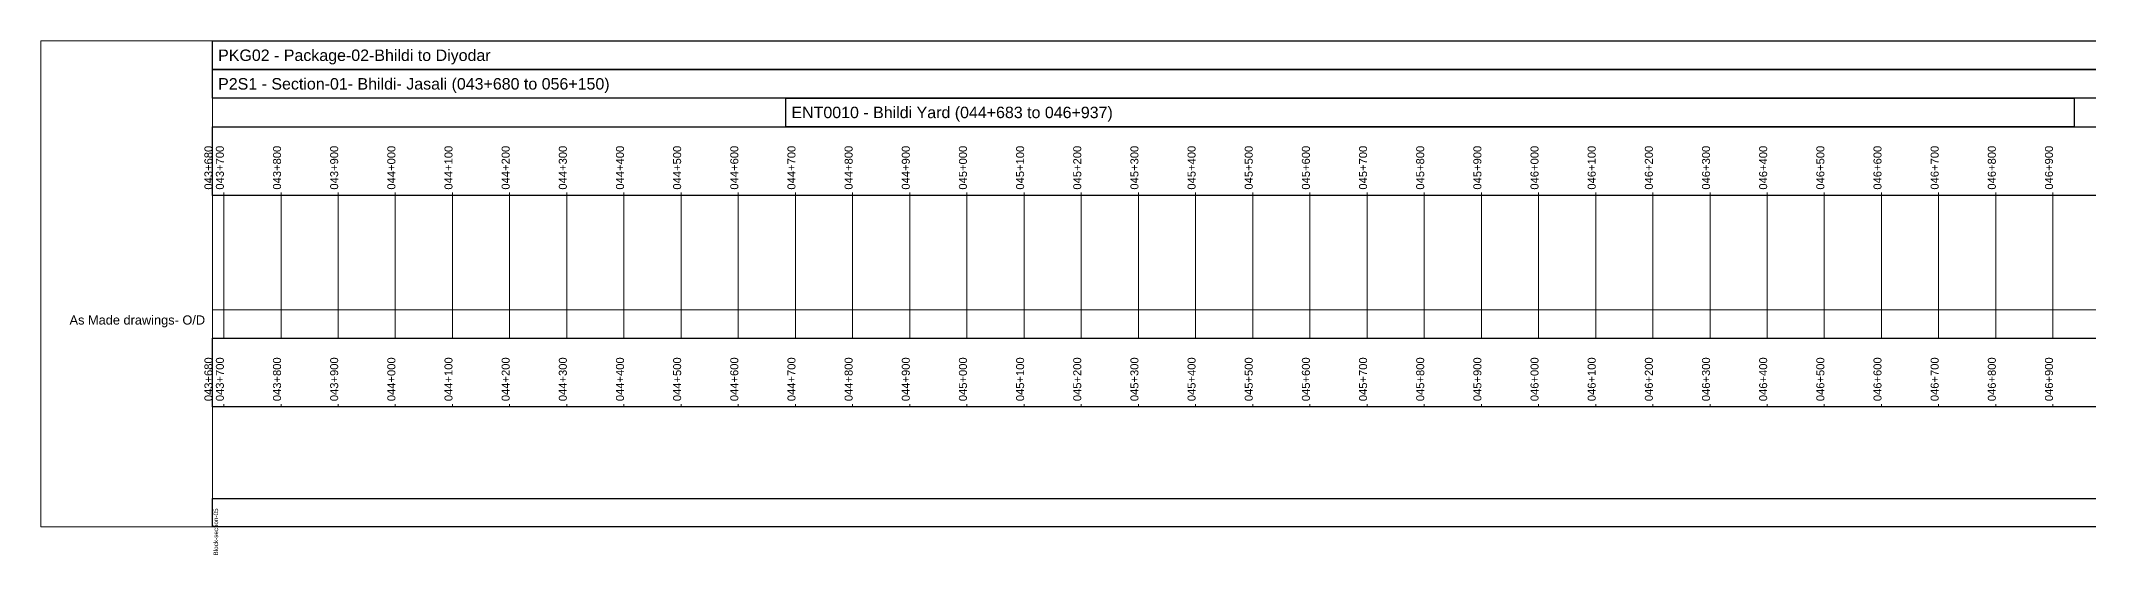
# Model space of a CAD drawing. Extents: x 43380 to 56946, y 4101 to 5000.
# Drawn here: x 43380 to 46961, y 4101 to 5000 of the extents above; entities that cross this region are included whole.
import ezdxf

# ---------------------------------------------------------------- set-up
doc = ezdxf.new("R2010")
doc.units = 0
doc.linetypes.add('Dashed', pattern=[0])
for name, color, linetype in [('Activity Lines', 7, 'Continuous'), ('Activity Names', 7, 'Continuous'), ('Block', 7, 'Continuous'), ('Chainage Text', 7, 'Continuous'), ('Entity', 7, 'Continuous'), ('Markers-One', 7, 'Continuous'), ('Outer Box', 7, 'Continuous'), ('Package', 7, 'Continuous'), ('Section', 7, 'Continuous'), ('Vertical Chainage Lines', 7, 'Continuous')]:
    doc.layers.add(name, color=color, linetype=linetype)
doc.styles.add('True type font', font='Arial.ttf')

msp = doc.modelspace()

# ---------------------------------------------------------------- linework, layer by layer
at = {"layer": 'Activity Lines', "color": 230, "linetype": 'Dashed', "lineweight": 15, "true_color": 0xff0080}
msp.add_polyline3d([(43680, 4530, 0), (56150, 4530, 0)], dxfattribs=at)
at = {"layer": 'Block', "color": 9, "linetype": 'Dashed', "lineweight": 0}
msp.add_polyline3d([(43680, 5000, 0), (43680, 4150, 0)], dxfattribs=at)
at = {"layer": 'Entity', "color": 9, "lineweight": 25}
for points in [[(44683, 4900, 0), (46937, 4900, 0), (46937, 4850, 0), (44683, 4850, 0)], [(43680, 4200, 0), (55621, 4200, 0), (55621, 4150, 0), (43680, 4150, 0)]]:
    msp.add_polyline3d(points, close=True, dxfattribs=at)
at = {"layer": 'Markers-One', "color": 41, "linetype": 'Dashed', "lineweight": 0, "true_color": 0xe0e0e0}
for points in [[(43680, 4730, 0), (43680, 4735, 0)], [(43700, 4730, 0), (43700, 4735, 0)], [(43800, 4730, 0), (43800, 4735, 0)], [(43900, 4730, 0), (43900, 4735, 0)], [(44000, 4730, 0), (44000, 4735, 0)], [(44100, 4730, 0), (44100, 4735, 0)], [(44200, 4730, 0), (44200, 4735, 0)], [(44300, 4730, 0), (44300, 4735, 0)], [(44400, 4730, 0), (44400, 4735, 0)], [(44500, 4730, 0), (44500, 4735, 0)], [(44600, 4730, 0), (44600, 4735, 0)], [(44700, 4730, 0), (44700, 4735, 0)], [(44800, 4730, 0), (44800, 4735, 0)], [(44900, 4730, 0), (44900, 4735, 0)], [(45000, 4730, 0), (45000, 4735, 0)], [(45100, 4730, 0), (45100, 4735, 0)], [(45200, 4730, 0), (45200, 4735, 0)], [(45300, 4730, 0), (45300, 4735, 0)], [(45400, 4730, 0), (45400, 4735, 0)], [(45500, 4730, 0), (45500, 4735, 0)], [(45600, 4730, 0), (45600, 4735, 0)], [(45700, 4730, 0), (45700, 4735, 0)], [(45800, 4730, 0), (45800, 4735, 0)], [(45900, 4730, 0), (45900, 4735, 0)], [(46000, 4730, 0), (46000, 4735, 0)], [(46100, 4730, 0), (46100, 4735, 0)], [(46200, 4730, 0), (46200, 4735, 0)], [(46300, 4730, 0), (46300, 4735, 0)], [(46400, 4730, 0), (46400, 4735, 0)], [(46500, 4730, 0), (46500, 4735, 0)], [(46600, 4730, 0), (46600, 4735, 0)], [(46700, 4730, 0), (46700, 4735, 0)], [(46800, 4730, 0), (46800, 4735, 0)], [(46900, 4730, 0), (46900, 4735, 0)], [(43680, 4360, 0), (43680, 4365, 0)], [(43700, 4360, 0), (43700, 4365, 0)], [(43800, 4360, 0), (43800, 4365, 0)], [(43900, 4360, 0), (43900, 4365, 0)], [(44000, 4360, 0), (44000, 4365, 0)], [(44100, 4360, 0), (44100, 4365, 0)], [(44200, 4360, 0), (44200, 4365, 0)], [(44300, 4360, 0), (44300, 4365, 0)], [(44400, 4360, 0), (44400, 4365, 0)], [(44500, 4360, 0), (44500, 4365, 0)], [(44600, 4360, 0), (44600, 4365, 0)], [(44700, 4360, 0), (44700, 4365, 0)], [(44800, 4360, 0), (44800, 4365, 0)], [(44900, 4360, 0), (44900, 4365, 0)], [(45000, 4360, 0), (45000, 4365, 0)], [(45100, 4360, 0), (45100, 4365, 0)], [(45200, 4360, 0), (45200, 4365, 0)], [(45300, 4360, 0), (45300, 4365, 0)], [(45400, 4360, 0), (45400, 4365, 0)], [(45500, 4360, 0), (45500, 4365, 0)], [(45600, 4360, 0), (45600, 4365, 0)], [(45700, 4360, 0), (45700, 4365, 0)], [(45800, 4360, 0), (45800, 4365, 0)], [(45900, 4360, 0), (45900, 4365, 0)], [(46000, 4360, 0), (46000, 4365, 0)], [(46100, 4360, 0), (46100, 4365, 0)], [(46200, 4360, 0), (46200, 4365, 0)], [(46300, 4360, 0), (46300, 4365, 0)], [(46400, 4360, 0), (46400, 4365, 0)], [(46500, 4360, 0), (46500, 4365, 0)], [(46600, 4360, 0), (46600, 4365, 0)], [(46700, 4360, 0), (46700, 4365, 0)], [(46800, 4360, 0), (46800, 4365, 0)], [(46900, 4360, 0), (46900, 4365, 0)]]:
    msp.add_polyline3d(points, dxfattribs=at)
at = {"layer": 'Outer Box', "color": 9, "lineweight": 5}
msp.add_polyline3d([(43380, 5000, 0), (56450, 5000, 0), (56450, 4150, 0), (43380, 4150, 0)], close=True, dxfattribs=at)
at = {"layer": 'Package', "color": 9, "lineweight": 25}
for points in [[(43680, 5000, 0), (56150, 5000, 0), (56150, 4950, 0), (43680, 4950, 0)], [(43680, 4850, 0), (56150, 4850, 0), (56150, 4730, 0), (43680, 4730, 0)], [(43680, 4480, 0), (56150, 4480, 0), (56150, 4360, 0), (43680, 4360, 0)]]:
    msp.add_polyline3d(points, close=True, dxfattribs=at)
at = {"layer": 'Section', "color": 9, "lineweight": 25}
msp.add_polyline3d([(43680, 4950, 0), (56150, 4950, 0), (56150, 4900, 0), (43680, 4900, 0)], close=True, dxfattribs=at)
at = {"layer": 'Vertical Chainage Lines', "color": 41, "linetype": 'Dashed', "lineweight": 0, "true_color": 0xe0e0e0}
for points in [[(43700, 4730, 0), (43700, 4480, 0)], [(43800, 4730, 0), (43800, 4480, 0)], [(43900, 4730, 0), (43900, 4480, 0)], [(44000, 4730, 0), (44000, 4480, 0)], [(44100, 4730, 0), (44100, 4480, 0)], [(44200, 4730, 0), (44200, 4480, 0)], [(44300, 4730, 0), (44300, 4480, 0)], [(44400, 4730, 0), (44400, 4480, 0)], [(44500, 4730, 0), (44500, 4480, 0)], [(44600, 4730, 0), (44600, 4480, 0)], [(44700, 4730, 0), (44700, 4480, 0)], [(44800, 4730, 0), (44800, 4480, 0)], [(44900, 4730, 0), (44900, 4480, 0)], [(45000, 4730, 0), (45000, 4480, 0)], [(45100, 4730, 0), (45100, 4480, 0)], [(45200, 4730, 0), (45200, 4480, 0)], [(45300, 4730, 0), (45300, 4480, 0)], [(45400, 4730, 0), (45400, 4480, 0)], [(45500, 4730, 0), (45500, 4480, 0)], [(45600, 4730, 0), (45600, 4480, 0)], [(45700, 4730, 0), (45700, 4480, 0)], [(45800, 4730, 0), (45800, 4480, 0)], [(45900, 4730, 0), (45900, 4480, 0)], [(46000, 4730, 0), (46000, 4480, 0)], [(46100, 4730, 0), (46100, 4480, 0)], [(46200, 4730, 0), (46200, 4480, 0)], [(46300, 4730, 0), (46300, 4480, 0)], [(46400, 4730, 0), (46400, 4480, 0)], [(46500, 4730, 0), (46500, 4480, 0)], [(46600, 4730, 0), (46600, 4480, 0)], [(46700, 4730, 0), (46700, 4480, 0)], [(46800, 4730, 0), (46800, 4480, 0)], [(46900, 4730, 0), (46900, 4480, 0)]]:
    msp.add_polyline3d(points, dxfattribs=at)

# ---------------------------------------------------------------- texts
at = {"layer": 'Activity Names', "color": 230, "lineweight": 15, "true_color": 0xff0080, "style": 'True type font'}
msp.add_text('As Made drawings- O/D', height=16, dxfattribs=at).set_placement((43430, 4504))
at = {"layer": 'Chainage Text', "color": 9, "lineweight": 15, "style": 'True type font'}
for s, p in [('043+680', (43680, 4740)), ('043+700', (43700, 4740)), ('043+800', (43800, 4740)), ('043+900', (43900, 4740)), ('044+000', (44000, 4740)), ('044+100', (44100, 4740)), ('044+200', (44200, 4740)), ('044+300', (44300, 4740)), ('044+400', (44400, 4740)), ('044+500', (44500, 4740)), ('044+600', (44600, 4740)), ('044+700', (44700, 4740)), ('044+800', (44800, 4740)), ('044+900', (44900, 4740)), ('045+000', (45000, 4740)), ('045+100', (45100, 4740)), ('045+200', (45200, 4740)), ('045+300', (45300, 4740)), ('045+400', (45400, 4740)), ('045+500', (45500, 4740)), ('045+600', (45600, 4740)), ('045+700', (45700, 4740)), ('045+800', (45800, 4740)), ('045+900', (45900, 4740)), ('046+000', (46000, 4740)), ('046+100', (46100, 4740)), ('046+200', (46200, 4740)), ('046+300', (46300, 4740)), ('046+400', (46400, 4740)), ('046+500', (46500, 4740)), ('046+600', (46600, 4740)), ('046+700', (46700, 4740)), ('046+800', (46800, 4740)), ('046+900', (46900, 4740)), ('043+680', (43680, 4370)), ('043+700', (43700, 4370)), ('043+800', (43800, 4370)), ('043+900', (43900, 4370)), ('044+000', (44000, 4370)), ('044+100', (44100, 4370)), ('044+200', (44200, 4370)), ('044+300', (44300, 4370)), ('044+400', (44400, 4370)), ('044+500', (44500, 4370)), ('044+600', (44600, 4370)), ('044+700', (44700, 4370)), ('044+800', (44800, 4370)), ('044+900', (44900, 4370)), ('045+000', (45000, 4370)), ('045+100', (45100, 4370)), ('045+200', (45200, 4370)), ('045+300', (45300, 4370)), ('045+400', (45400, 4370)), ('045+500', (45500, 4370)), ('045+600', (45600, 4370)), ('045+700', (45700, 4370)), ('045+800', (45800, 4370)), ('045+900', (45900, 4370)), ('046+000', (46000, 4370)), ('046+100', (46100, 4370)), ('046+200', (46200, 4370)), ('046+300', (46300, 4370)), ('046+400', (46400, 4370)), ('046+500', (46500, 4370)), ('046+600', (46600, 4370)), ('046+700', (46700, 4370)), ('046+800', (46800, 4370)), ('046+900', (46900, 4370))]:
    msp.add_text(s, height=14, rotation=90, dxfattribs=at).set_placement(p)
at = {"layer": 'Entity', "color": 8, "lineweight": 15, "style": 'True type font'}
msp.add_text('ENT0010 - Bhildi Yard (044+683 to 046+937)', height=20, dxfattribs=at).set_placement((44693, 4865))
at = {"layer": 'Entity', "color": 9, "lineweight": 15, "style": 'True type font'}
msp.add_text('Block-section-05', height=8, rotation=90, dxfattribs=at).set_placement((43690, 4100))
at = {"layer": 'Package', "color": 8, "lineweight": 15, "style": 'True type font'}
msp.add_text('PKG02 - Package-02-Bhildi to Diyodar', height=20, dxfattribs=at).set_placement((43690, 4965))
at = {"layer": 'Section', "color": 8, "lineweight": 15, "style": 'True type font'}
msp.add_text('P2S1 - Section-01- Bhildi- Jasali (043+680 to 056+150)', height=20, dxfattribs=at).set_placement((43690, 4915))

doc.saveas('drawing.dxf')
